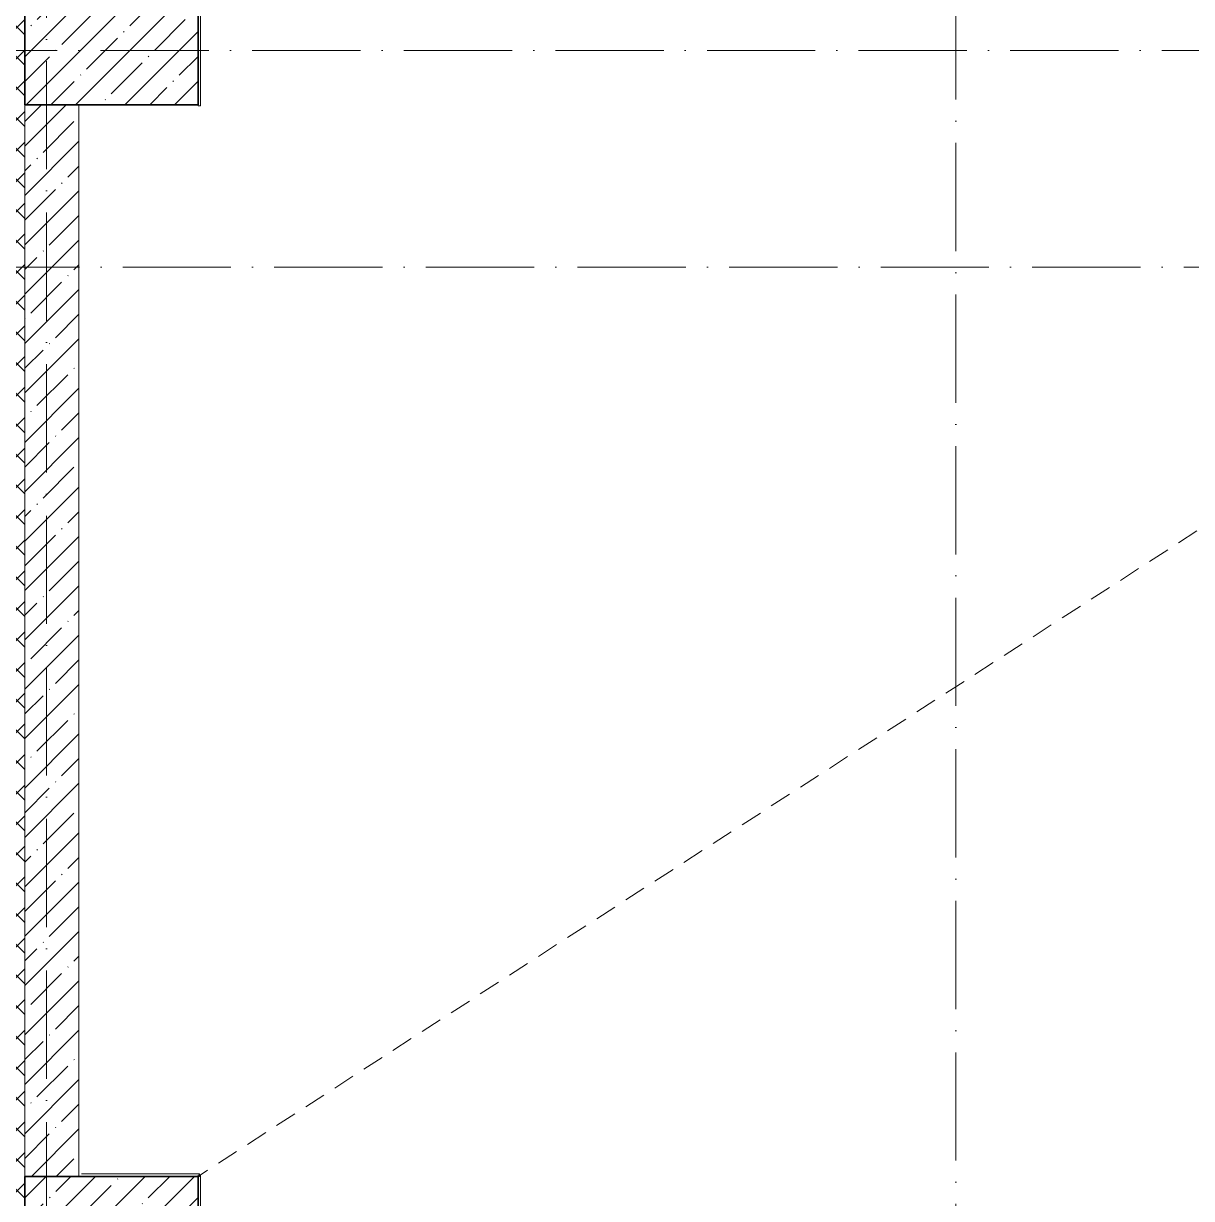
# Model space of a CAD drawing. Header units: millimetres. Extents: x -213536 to 1564669, y 70501 to 942238.
# Drawn here: x 481710 to 487104, y 517000 to 522427 of the extents above; entities that cross this region are included whole.
import ezdxf

# ---------------------------------------------------------------- set-up
doc = ezdxf.new("R2010")
doc.units = ezdxf.units.MM
doc.linetypes.add('200_ШТРИХ_ш1п0_6_', pattern=[160, 100, -60])
doc.linetypes.add('50_200_ШТРИХ_1Т_ш5_п1_п1_', pattern=[700, 500, -100, 0, -100])
for name, color, linetype, lineweight in [('0-1', 7, 'Continuous', 5), ('0-2', 7, 'Continuous', 9), ('3) ЖБ 4м', 3, 'Continuous', 30), ('Линии-1', 7, '200_ШТРИХ_ш1п0_6_', 9), ('Несущие колонны', 7, 'Continuous', 9), ('Несущие колонны-1', 7, 'Continuous', 35), ('Оси-2', 7, '50_200_ШТРИХ_1Т_ш5_п1_п1_', 9), ('Стены-1', 7, 'Continuous', 13), ('Штриховка разреза-1', 7, 'Continuous', 9)]:
    doc.layers.add(name, color=color, linetype=linetype, lineweight=lineweight)
doc.layers.get('0-2').off()

# ---------------------------------------------------------------- blocks, each defined once
blk = doc.blocks.new('Ос 3 эт верх часть')
at = {"layer": 'Оси-2'}
for p, q in [((486016, 535177.6), (486016, 499613)), ((481816, 534856), (481816, 500883)), ((481366, 522302.4), (535374.3, 522302.4)), ((467466, 521302.4), (535374.3, 521302.4))]:
    blk.add_line(p, q, dxfattribs=at)
blk = doc.blocks.new('BSC_Колонна _Прямоугольная - 500х800-V77-АИ2_03_План отделки стен 3-го этажа _Часть 1_')
at = {"layer": 'Несущие колонны'}
h = blk.add_hatch(dxfattribs=at)
h.set_pattern_fill('FP_74', color=256, style=0, pattern_type=2)
h.set_pattern_definition([(315, (-77400, 52950), (114.04925, 114.04925), []), (315, (-77400, 52835.95), (114.04925, 114.04925), [201.613, -40.323, 3.353, -36.97])])
h.paths.add_polyline_path([(-250, 400), (-250, -400), (250, -400), (250, 400)], flags=0)
at = {"layer": 'Несущие колонны-1'}
for p, q in [((250, 400), (-250, 400)), ((-250, 400), (-250, -400)), ((250, -400), (250, 400)), ((-250, -400), (250, -400))]:
    blk.add_line(p, q, dxfattribs=at)
blk = doc.blocks.new('BSC_Колонна _Прямоугольная - 500х800-V78-АИ2_03_План отделки стен 3-го этажа _Часть 1_')
at = {"layer": 'Несущие колонны'}
h = blk.add_hatch(dxfattribs=at)
h.set_pattern_fill('FP_75', color=256, style=0, pattern_type=2)
h.set_pattern_definition([(315, (-71950, 52950), (114.04925, 114.04925), []), (315, (-71950, 52835.95), (114.04925, 114.04925), [201.613, -40.323, 3.353, -36.97])])
h.paths.add_polyline_path([(-250, 400), (-250, -400), (250, -400), (250, 400), (-34.9, 400)], flags=0)
at = {"layer": 'Несущие колонны-1'}
for p, q in [((250, 400), (-250, 400)), ((-250, 400), (-250, -400)), ((250, -400), (250, 400)), ((-250, -400), (250, -400))]:
    blk.add_line(p, q, dxfattribs=at)
blk = doc.blocks.new('0125-Р-ОО-Ш2-АР-о_23_10_2024_rvt-1-АИ2_03_План отделки стен 3-го этажа _Часть 1_')
at = {"layer": 'Штриховка разреза-1'}
h = blk.add_hatch(dxfattribs=at)
h.set_pattern_fill('FP_50', color=256, style=0, pattern_type=2)
h.set_pattern_definition([(45, (0, 0), (-70.71068, 70.71068), []), (135, (0, 0), (-70.71068, -70.71068), [])])
h.paths.add_polyline_path([(52550, 69600), (52550, 87500), (52400, 87500), (52400, 69600)], flags=0)
h = blk.add_hatch(dxfattribs=at)
h.set_pattern_fill('FP_2', color=256, style=0, pattern_type=2)
h.set_pattern_definition([(45, (0, 0), (-114.04925, 114.04925), []), (45, (114.05, 0), (-114.04925, 114.04925), [201.612, -40.322, 3.353, -36.97])])
h.paths.add_polyline_path([(52800, 72200), (52800, 77150), (52550, 77150), (52550, 72200)], flags=0)
at = {"layer": 'Линии-1'}
blk.add_line((76238, 86992.2), (53359.3, 72206), dxfattribs=at)
at = {"layer": 'Стены-1'}
for p, q in [((52550, 77150), (52550, 72200)), ((52550, 72200), (52550, 77150)), ((52800, 72200), (52800, 77150))]:
    blk.add_line(p, q, dxfattribs=at)
at = {"layer": '0-2', "rotation": 89.9999999999999}
for name, p in [('BSC_Колонна _Прямоугольная - 500х800-V77-АИ2_03_План отделки стен 3-го этажа _Часть 1_', (52950, 77400)), ('BSC_Колонна _Прямоугольная - 500х800-V78-АИ2_03_План отделки стен 3-го этажа _Часть 1_', (52950, 71950))]:
    blk.add_blockref(name, p, dxfattribs=at)
blk = doc.blocks.new('3этВверх')
at = {"layer": 'Стены-1'}
for p, q in [((482528, 522046.4), (482528, 522558.4)), ((482516, 522052.4), (482516, 522046.4)), ((482516, 522046.4), (482528, 522046.4)), ((482522, 517114.4), (481978, 517114.4)), ((482522, 517102.4), (482522, 517114.4)), ((482516, 517108.4), (482516, 517102.4)), ((482528, 517108.4), (482516, 517108.4)), ((482516, 517102.4), (482522, 517102.4)), ((482528, 516814.4), (482528, 517108.4))]:
    blk.add_line(p, q, dxfattribs=at)
at = {"layer": '0-1'}
blk.add_blockref('0125-Р-ОО-Ш2-АР-о_23_10_2024_rvt-1-АИ2_03_План отделки стен 3-го этажа _Часть 1_', (429166, 444902.4), dxfattribs=at)

msp = doc.modelspace()

# ---------------------------------------------------------------- block references
at = {"color": 5, "lineweight": 30}
msp.add_blockref('Ос 3 эт верх часть', (0, 0), dxfattribs=at)
at = {"layer": '3) ЖБ 4м'}
msp.add_blockref('3этВверх', (0, 0), dxfattribs=at)

doc.saveas('drawing.dxf')
